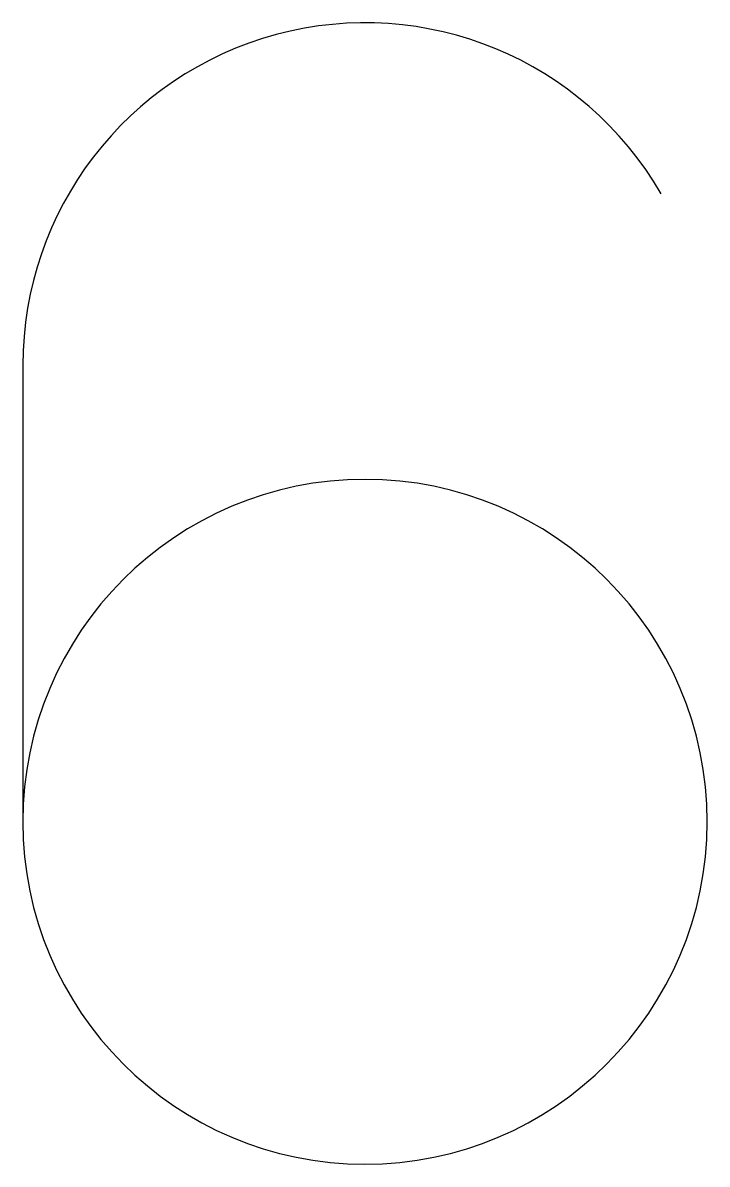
# Model space of a CAD drawing. Extents: x 0 to 300, y 0 to 500.
import ezdxf

# ---------------------------------------------------------------- set-up
doc = ezdxf.new("R2010")
doc.units = 0
doc.layers.get('0').update_dxf_attribs({"linetype": 'CONTINUOUS'})

msp = doc.modelspace()

# ---------------------------------------------------------------- linework, layer by layer
msp.add_line((0, 350), (0, 150))
for centre, start, end in [((150, 350), 30.0649, 180), ((150, 150), 0, 180), ((150, 150), 180, 0)]:
    msp.add_arc(centre, 150, start, end)

doc.saveas('drawing.dxf')
